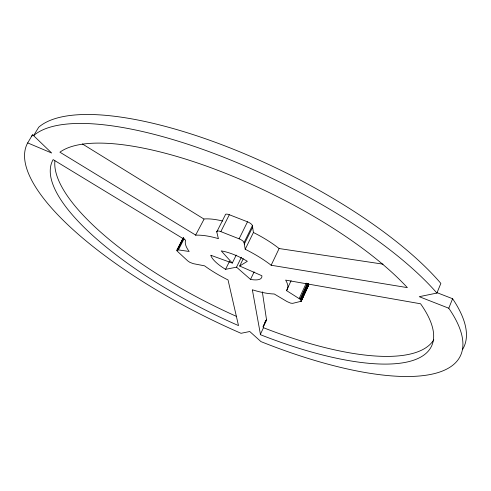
<?xml version="1.0" encoding="UTF-8"?>
<svg xmlns="http://www.w3.org/2000/svg" width="491" height="491" viewBox="0 0 491 491"><rect width="100%" height="100%" fill="white"/><g stroke="black" fill="none" stroke-linecap="round" stroke-linejoin="round"><path stroke-width="0.74" d="M176.846 250.385L177.361 249.87L178.393 249.894L189.176 251.472A56.49 17.559 26.1 0 1 185.653 240.173L53.132 159.6A210.964 66.788 26.1 0 0 238.503 325.594L228.033 279.938L227.597 279.723A56.49 17.559 26.1 0 1 204.575 265.84L193.325 263.667L189.839 262.341L187.691 260.856L177.177 251.11L176.846 250.385L183.37 237.595M301.278 301.13L308.735 284.964L307.851 283.405L300.474 299.455L301.357 300.56L300.873 301.345L292.74 303.34L290.764 303.18L287.069 301.597L274.26 293.992A56.49 17.559 26.1 0 1 252.779 289.923L252.356 289.788L260.5 334.727A210.964 66.788 26.1 0 0 420.572 303.782L285.627 280.109A56.49 17.559 26.1 0 1 286.529 290.611L300.474 299.455M33.891 135.436L32.48 134.847L27.514 143.2A241.161 76.799 26.1 0 0 238.767 332.315L241.038 333.303L249.753 331.511L260.954 341.607L263.231 342.515A241.161 76.799 26.1 0 0 449.897 309.882L448.768 308.225L452.604 298.724L436.481 292.464M448.768 308.225L419.253 296.687L436.898 293.059L440.863 283.405L439.292 281.582A240.394 78.64 26.1 0 0 225.252 146.03A240.394 78.64 26.1 0 0 38.746 127.181L33.597 135.651L51.672 153.02L27.68 142.906M300.093 299.148L307.17 283.767M300.793 299.755L308.17 283.712M301.051 300.038L308.422 284.001M301.241 300.308L308.606 284.277M300.873 301.345L303.426 295.785M304.064 294.391L307.894 286.05M301.357 300.56L308.722 284.535M301.112 301.259L308.765 284.762M299.191 298.534L306.28 283.147M286.419 290.727L291.108 280.68M264.95 322.231L265.594 320.856M264.219 324.269C263.391 326.22 262.722 326.503 263.489 327.718L260.248 334.629M264.864 322.888L266.539 319.85L262.335 291.832M263.108 326.957L266.343 320.071M263.237 326.865L266.539 319.85M271.149 265.244L407.352 287.628A210.964 66.788 26.1 0 0 221.754 171.825A210.964 66.788 26.1 0 0 59.914 152.192L195.866 235.201A56.49 17.559 26.1 0 1 217.9 238.497L218.36 238.626L216.776 231.875L225.234 215.083A4.99 1.743 26.7 0 1 229.315 214.733L247.501 221.809A5.008 1.755 26.3 0 1 252.386 225.657L244.052 242.628L245.218 249.262L245.703 249.502A56.49 17.559 26.1 0 1 270.786 264.968L271.149 265.244L279.115 248.532L383.048 264.164M236.22 255.087L232.292 263.066L210.799 255.259A28.214 8.758 26.1 0 0 211.793 257.48L211.928 257.701A28.214 8.758 26.1 0 0 225.553 269.338L236.521 267.172L250.527 279.397L254.148 271.867M250.527 279.397A28.214 8.758 26.1 0 0 261.85 275.721L239.676 266.024L243.26 258.689M244.309 244.113L252.613 227.186M236.521 267.172L241.388 257.235M245.218 249.262L253.417 232.507L252.386 225.657M244.052 242.628A5.039 1.676 26.3 0 0 239.105 238.816L247.501 221.809M225.553 269.338L229.561 261.206M216.776 231.875A5.02 1.663 26.7 0 1 220.84 231.623L229.315 214.733M195.578 235.22L204.158 218.974A56.152 18.406 26.1 0 1 222.779 221.036M177.134 249.944L183.29 237.988M177.233 249.937L183.524 237.908M180.756 243.554L181.437 242.229M177.65 249.839L183.468 238.534M178.393 249.894L184.217 238.583M32.48 134.847L32.314 135.148A240.394 78.64 26.1 0 0 31.682 136.406M308.735 284.964L308.213 285.357M33.597 135.651L33.836 135.436A241.161 76.799 26.1 0 1 220.201 155.856A241.161 76.799 26.1 0 1 435.314 291.255L436.898 293.059M239.676 266.024L247.335 261.304A28.214 8.758 26.1 0 0 221.232 250.901L232.292 263.066M220.84 231.623L239.105 238.816M263.489 327.718L263.741 327.816A210.308 68.39 26.1 0 0 433.78 339.827M253.417 232.507L253.902 232.746A56.152 18.406 26.1 0 1 278.759 248.25L279.115 248.532M82.402 143.955L203.863 218.998M452.604 298.724L453.721 300.4A240.394 78.64 26.1 0 1 462.755 349.15M236.306 316.321A210.308 68.39 26.1 0 1 54.894 160.864"/></g></svg>
